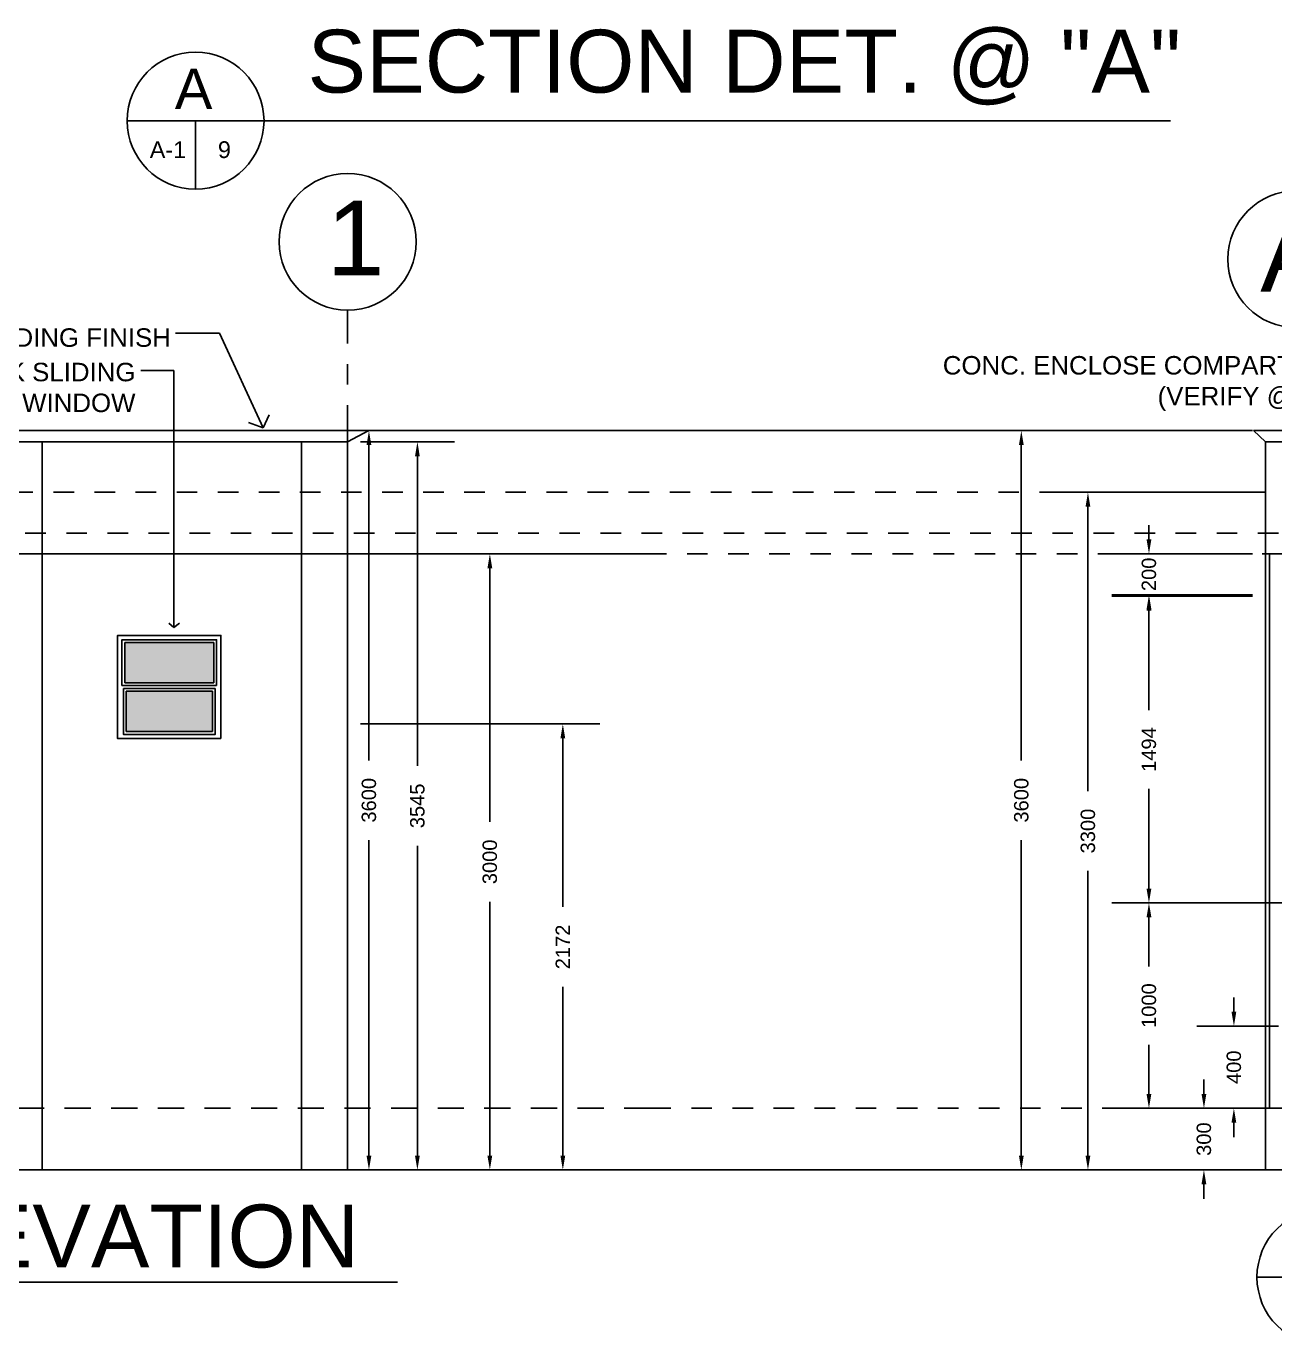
# Model space of a CAD drawing. Header units: metres. Extents: x 1997 to 2115, y 1081 to 1107.
# Drawn here: x 2092.32 to 2098.4, y 1094.18 to 1100.61 of the extents above; entities that cross this region are included whole.
import ezdxf

# ---------------------------------------------------------------- set-up
doc = ezdxf.new("R2010")
doc.units = ezdxf.units.M
for name, pattern in [('CENTER', [50.8, 31.75, -6.35, 6.35, -6.35]), ('DASHED', [19.05, 12.7, -6.35]), ('DASHED2', [9.525, 6.35, -3.175])]:
    doc.linetypes.add(name, pattern=pattern)
doc.styles.add('Annotative', font='arial.ttf')
doc.styles.get("Standard").update_dxf_attribs({"font": 'arial.ttf', "height": 20})
doc.dimstyles.get("Standard").update_dxf_attribs({"dimscale": 0, "dimtxt": 0.07, "dimasz": 0.07, "dimexe": 0.18, "dimexo": 0.0625, "dimgap": 0.09, "dimtad": 0, "dimdec": 0, "dimlfac": 1000, "dimrnd": 0.1, "dimzin": 0, "dimdsep": 46, "dimtxsty": 'Annotative', "dimcen": 0.09, "dimadec": 0, "dimazin": 0, "dimtfac": 1, "dimtdec": 0, "dimtix": 1, "dimtofl": 0, "dimtmove": 1, "dimatfit": 3, "dimfxl": 1, "dimtolj": 1, "dimtzin": 0, "dimarcsym": 0})

# ---------------------------------------------------------------- blocks, each defined once
blk = doc.blocks.new('Window - Wood Frame 36 x 36 in.')
for p, q in [((1.5, 18.5), (34.5, 18.5)), ((2.5, 19.5), (33.5, 19.5)), ((2, 17.5), (34, 17.5)), ((3, 16.5), (33, 16.5))]:
    blk.add_line(p, q)
blk.add_lwpolyline([(0, 0), (0, 36), (36, 36), (36, 0)], close=True)
for points in [[(1.5, 18.5), (1.5, 34.5), (34.5, 34.5), (34.5, 18.5)], [(2.5, 19.5), (2.5, 33.5), (33.5, 33.5), (33.5, 19.5)], [(34, 17.5), (34, 1.5), (2, 1.5), (2, 17.5)], [(33, 16.5), (33, 2.5), (3, 2.5), (3, 16.5)]]:
    blk.add_lwpolyline(points)
blk = doc.blocks.new('*D31')
at = {"color": 0, "lineweight": -2, "ltscale": 0.01, "transparency": 16777216}
for p, q in [((2093.9497, 1098.585), (2094.4067, 1098.585)), ((2094.2267, 1098.515), (2094.2267, 1097.0072)), ((2094.2267, 1095.1098), (2094.2267, 1096.6176)), ((2093.9497, 1095.0398), (2094.4067, 1095.0398))]:
    blk.add_line(p, q, dxfattribs=at)
at = {"color": 0, "ltscale": 0.01, "transparency": 16777216}
for points in [[(2094.215, 1098.515), (2094.2383, 1098.515), (2094.2267, 1098.585)], [(2094.215, 1095.1098), (2094.2383, 1095.1098), (2094.2267, 1095.0398)]]:
    blk.add_solid(points, dxfattribs=at)
at = {"layer": 'Defpoints', "color": 0, "ltscale": 0.01, "transparency": 16777216}
for p in [(2093.8872, 1098.585), (2094.2267, 1098.585), (2093.8872, 1095.0398)]:
    blk.add_point(p, dxfattribs=at)
at = {"color": 0, "ltscale": 0.01, "transparency": 16777216, "insert": (2094.2267, 1096.8124), "char_height": 0.07, "attachment_point": 5, "rotation": 90, "style": 'Annotative'}
blk.add_mtext('\\A1;3545', dxfattribs=at)
blk = doc.blocks.new('*D33')
at = {"color": 0, "lineweight": -2, "ltscale": 0.01, "transparency": 16777216}
for p, q in [((2092.2372, 1098.0398), (2094.7594, 1098.0398)), ((2094.5794, 1097.9698), (2094.5794, 1096.7342)), ((2094.5794, 1095.1098), (2094.5794, 1096.3454)), ((2092.2372, 1095.0398), (2094.7594, 1095.0398))]:
    blk.add_line(p, q, dxfattribs=at)
at = {"color": 0, "ltscale": 0.01, "transparency": 16777216}
for points in [[(2094.5677, 1097.9698), (2094.591, 1097.9698), (2094.5794, 1098.0398)], [(2094.5677, 1095.1098), (2094.591, 1095.1098), (2094.5794, 1095.0398)]]:
    blk.add_solid(points, dxfattribs=at)
at = {"layer": 'Defpoints', "color": 0, "ltscale": 0.01, "transparency": 16777216}
for p in [(2092.1747, 1098.0398), (2094.5794, 1098.0398), (2092.1747, 1095.0398)]:
    blk.add_point(p, dxfattribs=at)
at = {"color": 0, "ltscale": 0.01, "transparency": 16777216, "insert": (2094.5794, 1096.5398), "char_height": 0.07, "attachment_point": 5, "rotation": 90, "style": 'Annotative'}
blk.add_mtext('\\A1;3000', dxfattribs=at)
blk = doc.blocks.new('*D34')
at = {"color": 0, "lineweight": -2, "ltscale": 0.01, "transparency": 16777216}
for p, q in [((2093.9497, 1097.2115), (2095.1146, 1097.2115)), ((2094.9346, 1097.1415), (2094.9346, 1096.3204)), ((2094.9346, 1095.1098), (2094.9346, 1095.9309)), ((2093.9497, 1095.0398), (2095.1146, 1095.0398))]:
    blk.add_line(p, q, dxfattribs=at)
at = {"color": 0, "ltscale": 0.01, "transparency": 16777216}
for points in [[(2094.923, 1097.1415), (2094.9463, 1097.1415), (2094.9346, 1097.2115)], [(2094.923, 1095.1098), (2094.9463, 1095.1098), (2094.9346, 1095.0398)]]:
    blk.add_solid(points, dxfattribs=at)
at = {"layer": 'Defpoints', "color": 0, "ltscale": 0.01, "transparency": 16777216}
for p in [(2093.8872, 1097.2115), (2094.9346, 1097.2115), (2093.8872, 1095.0398)]:
    blk.add_point(p, dxfattribs=at)
at = {"color": 0, "ltscale": 0.01, "transparency": 16777216, "insert": (2094.9346, 1096.1256), "char_height": 0.07, "attachment_point": 5, "rotation": 90, "style": 'Annotative'}
blk.add_mtext('\\A1;2172', dxfattribs=at)
blk = doc.blocks.new('*D37')
at = {"color": 0, "lineweight": -2, "ltscale": 0.01, "transparency": 16777216}
for p, q in [((2098.0556, 1095.4098), (2098.0556, 1095.4798)), ((2098.2926, 1095.3398), (2097.8756, 1095.3398)), ((2098.2926, 1095.0398), (2097.8756, 1095.0398)), ((2098.0556, 1094.9698), (2098.0556, 1094.8998))]:
    blk.add_line(p, q, dxfattribs=at)
at = {"color": 0, "ltscale": 0.01, "transparency": 16777216}
for points in [[(2098.0439, 1095.4098), (2098.0673, 1095.4098), (2098.0556, 1095.3398)], [(2098.0439, 1094.9698), (2098.0673, 1094.9698), (2098.0556, 1095.0398)]]:
    blk.add_solid(points, dxfattribs=at)
at = {"layer": 'Defpoints', "color": 0, "ltscale": 0.01, "transparency": 16777216}
for p in [(2098.0556, 1095.3398), (2098.3551, 1095.3398), (2098.3551, 1095.0398)]:
    blk.add_point(p, dxfattribs=at)
at = {"color": 0, "ltscale": 0.01, "transparency": 16777216, "insert": (2098.0556, 1095.1898), "char_height": 0.07, "attachment_point": 5, "rotation": 90, "style": 'Annotative'}
blk.add_mtext('\\A1;300', dxfattribs=at)
blk = doc.blocks.new('*D38')
at = {"color": 0, "lineweight": -2, "ltscale": 0.01, "transparency": 16777216}
for p, q in [((2099.8426, 1096.3398), (2097.608, 1096.3398)), ((2097.788, 1096.2698), (2097.788, 1096.0309)), ((2097.788, 1095.4098), (2097.788, 1095.6487)), ((2099.8426, 1095.3398), (2097.608, 1095.3398))]:
    blk.add_line(p, q, dxfattribs=at)
at = {"color": 0, "ltscale": 0.01, "transparency": 16777216}
for points in [[(2097.7763, 1096.2698), (2097.7997, 1096.2698), (2097.788, 1096.3398)], [(2097.7763, 1095.4098), (2097.7997, 1095.4098), (2097.788, 1095.3398)]]:
    blk.add_solid(points, dxfattribs=at)
at = {"layer": 'Defpoints', "color": 0, "ltscale": 0.01, "transparency": 16777216}
for p in [(2099.9051, 1096.3398), (2097.788, 1095.3398), (2099.9051, 1095.3398)]:
    blk.add_point(p, dxfattribs=at)
at = {"color": 0, "ltscale": 0.01, "transparency": 16777216, "insert": (2097.788, 1095.8398), "char_height": 0.07, "attachment_point": 5, "rotation": 90, "style": 'Annotative'}
blk.add_mtext('\\A1;1000', dxfattribs=at)
blk = doc.blocks.new('*D39')
at = {"color": 0, "lineweight": -2, "ltscale": 0.01, "transparency": 16777216}
for p, q in [((2098.2015, 1095.8098), (2098.2015, 1095.8798)), ((2098.2926, 1095.7398), (2098.0215, 1095.7398)), ((2098.2926, 1095.3398), (2098.0215, 1095.3398)), ((2098.2015, 1095.2698), (2098.2015, 1095.1998))]:
    blk.add_line(p, q, dxfattribs=at)
at = {"color": 0, "ltscale": 0.01, "transparency": 16777216}
for points in [[(2098.1898, 1095.8098), (2098.2131, 1095.8098), (2098.2015, 1095.7398)], [(2098.1898, 1095.2698), (2098.2131, 1095.2698), (2098.2015, 1095.3398)]]:
    blk.add_solid(points, dxfattribs=at)
at = {"layer": 'Defpoints', "color": 0, "ltscale": 0.01, "transparency": 16777216}
for p in [(2098.2015, 1095.7398), (2098.3551, 1095.7398), (2098.3551, 1095.3398)]:
    blk.add_point(p, dxfattribs=at)
at = {"color": 0, "ltscale": 0.01, "transparency": 16777216, "insert": (2098.2015, 1095.5398), "char_height": 0.07, "attachment_point": 5, "rotation": 90, "style": 'Annotative'}
blk.add_mtext('\\A1;400', dxfattribs=at)
blk = doc.blocks.new('*D40')
at = {"color": 0, "lineweight": -2, "ltscale": 0.01, "transparency": 16777216}
for p, q in [((2098.2926, 1098.6398), (2093.8108, 1098.6398)), ((2093.9908, 1098.5698), (2093.9908, 1097.0342)), ((2093.9908, 1095.1098), (2093.9908, 1096.6454)), ((2098.2926, 1095.0398), (2093.8108, 1095.0398))]:
    blk.add_line(p, q, dxfattribs=at)
at = {"color": 0, "ltscale": 0.01, "transparency": 16777216}
for points in [[(2093.9792, 1098.5698), (2094.0025, 1098.5698), (2093.9908, 1098.6398)], [(2093.9792, 1095.1098), (2094.0025, 1095.1098), (2093.9908, 1095.0398)]]:
    blk.add_solid(points, dxfattribs=at)
at = {"layer": 'Defpoints', "color": 0, "ltscale": 0.01, "transparency": 16777216}
for p in [(2093.9908, 1098.6398), (2098.3551, 1098.6398), (2098.3551, 1095.0398)]:
    blk.add_point(p, dxfattribs=at)
at = {"color": 0, "ltscale": 0.01, "transparency": 16777216, "insert": (2093.9908, 1096.8398), "char_height": 0.07, "attachment_point": 5, "rotation": 90, "style": 'Annotative'}
blk.add_mtext('\\A1;3600', dxfattribs=at)
blk = doc.blocks.new('*D41')
at = {"color": 0, "lineweight": -2, "ltscale": 0.01, "transparency": 16777216}
for p, q in [((2098.2926, 1097.8334), (2097.608, 1097.8334)), ((2097.788, 1097.7634), (2097.788, 1097.2777)), ((2097.788, 1096.4098), (2097.788, 1096.8955)), ((2098.2926, 1096.3398), (2097.608, 1096.3398))]:
    blk.add_line(p, q, dxfattribs=at)
at = {"color": 0, "ltscale": 0.01, "transparency": 16777216}
for points in [[(2097.7763, 1097.7634), (2097.7997, 1097.7634), (2097.788, 1097.8334)], [(2097.7763, 1096.4098), (2097.7997, 1096.4098), (2097.788, 1096.3398)]]:
    blk.add_solid(points, dxfattribs=at)
at = {"layer": 'Defpoints', "color": 0, "ltscale": 0.01, "transparency": 16777216}
for p in [(2097.788, 1097.8334), (2098.3551, 1097.8334), (2098.3551, 1096.3398)]:
    blk.add_point(p, dxfattribs=at)
at = {"color": 0, "ltscale": 0.01, "transparency": 16777216, "insert": (2097.788, 1097.0866), "char_height": 0.07, "attachment_point": 5, "rotation": 90, "style": 'Annotative'}
blk.add_mtext('\\A1;1494', dxfattribs=at)
blk = doc.blocks.new('*D42')
at = {"color": 0, "lineweight": -2, "ltscale": 0.01, "transparency": 16777216}
for p, q in [((2097.788, 1098.1098), (2097.788, 1098.1798)), ((2098.2926, 1098.0398), (2097.608, 1098.0398)), ((2098.2926, 1097.8398), (2097.608, 1097.8398)), ((2097.788, 1097.7698), (2097.788, 1097.6998))]:
    blk.add_line(p, q, dxfattribs=at)
at = {"color": 0, "ltscale": 0.01, "transparency": 16777216}
for points in [[(2097.7763, 1098.1098), (2097.7997, 1098.1098), (2097.788, 1098.0398)], [(2097.7763, 1097.7698), (2097.7997, 1097.7698), (2097.788, 1097.8398)]]:
    blk.add_solid(points, dxfattribs=at)
at = {"layer": 'Defpoints', "color": 0, "ltscale": 0.01, "transparency": 16777216}
for p in [(2097.788, 1098.0398), (2098.3551, 1098.0398), (2098.3551, 1097.8398)]:
    blk.add_point(p, dxfattribs=at)
at = {"color": 0, "ltscale": 0.01, "transparency": 16777216, "insert": (2097.788, 1097.9398), "char_height": 0.07, "attachment_point": 5, "rotation": 90, "style": 'Annotative'}
blk.add_mtext('\\A1;200', dxfattribs=at)
blk = doc.blocks.new('*D43')
at = {"color": 0, "lineweight": -2, "ltscale": 0.01, "transparency": 16777216}
for p, q in [((2098.2926, 1098.3398), (2097.311, 1098.3398)), ((2097.491, 1098.2698), (2097.491, 1096.8842)), ((2097.491, 1095.1098), (2097.491, 1096.4954)), ((2098.2926, 1095.0398), (2097.311, 1095.0398))]:
    blk.add_line(p, q, dxfattribs=at)
at = {"color": 0, "ltscale": 0.01, "transparency": 16777216}
for points in [[(2097.4793, 1098.2698), (2097.5026, 1098.2698), (2097.491, 1098.3398)], [(2097.4793, 1095.1098), (2097.5026, 1095.1098), (2097.491, 1095.0398)]]:
    blk.add_solid(points, dxfattribs=at)
at = {"layer": 'Defpoints', "color": 0, "ltscale": 0.01, "transparency": 16777216}
for p in [(2097.491, 1098.3398), (2098.3551, 1098.3398), (2098.3551, 1095.0398)]:
    blk.add_point(p, dxfattribs=at)
at = {"color": 0, "ltscale": 0.01, "transparency": 16777216, "insert": (2097.491, 1096.6898), "char_height": 0.07, "attachment_point": 5, "rotation": 90, "style": 'Annotative'}
blk.add_mtext('\\A1;3300', dxfattribs=at)
blk = doc.blocks.new('*D44')
at = {"color": 0, "lineweight": -2, "ltscale": 0.01, "transparency": 16777216}
for p, q in [((2098.2926, 1098.6398), (2096.9867, 1098.6398)), ((2097.1667, 1098.5698), (2097.1667, 1097.0342)), ((2097.1667, 1095.1098), (2097.1667, 1096.6454)), ((2098.2926, 1095.0398), (2096.9867, 1095.0398))]:
    blk.add_line(p, q, dxfattribs=at)
at = {"color": 0, "ltscale": 0.01, "transparency": 16777216}
for points in [[(2097.155, 1098.5698), (2097.1783, 1098.5698), (2097.1667, 1098.6398)], [(2097.155, 1095.1098), (2097.1783, 1095.1098), (2097.1667, 1095.0398)]]:
    blk.add_solid(points, dxfattribs=at)
at = {"layer": 'Defpoints', "color": 0, "ltscale": 0.01, "transparency": 16777216}
for p in [(2097.1667, 1098.6398), (2098.3551, 1098.6398), (2098.3551, 1095.0398)]:
    blk.add_point(p, dxfattribs=at)
at = {"color": 0, "ltscale": 0.01, "transparency": 16777216, "insert": (2097.1667, 1096.8398), "char_height": 0.07, "attachment_point": 5, "rotation": 90, "style": 'Annotative'}
blk.add_mtext('\\A1;3600', dxfattribs=at)

msp = doc.modelspace()

# ---------------------------------------------------------------- hatches: boundary and pattern name
at = {"ltscale": 0.01}
h = msp.add_hatch(color=256, dxfattribs=at)
h.dxf.hatch_style = 1
h.set_gradient(color1=(0, 0, 255), color2=(255, 255, 0), name='INVCURVED')
h.paths.add_polyline_path([(2092.8024, 1097.6077), (2092.8024, 1097.4122), (2093.2354, 1097.4122), (2093.2354, 1097.6077)])
h.paths.add_polyline_path([(2092.8094, 1097.3703), (2092.8094, 1097.1747), (2093.2285, 1097.1747), (2093.2285, 1097.3703)])

# ---------------------------------------------------------------- linework, layer by layer
for p, q in [((2093.48, 1100.1488), (2092.8134, 1100.1488)), ((2093.1467, 1100.1488), (2093.1467, 1099.8155)), ((2093.48, 1100.1488), (2097.8925, 1100.1488)), ((2093.2628, 1099.1146), (2093.0499, 1099.1146)), ((2093.2628, 1099.1146), (2093.4751, 1098.6527)), ((2093.0413, 1098.9328), (2092.8799, 1098.9328)), ((2093.0413, 1097.6806), (2093.0413, 1098.9328)), ((2093.4751, 1098.6527), (2093.5044, 1098.7163)), ((2093.4751, 1098.6527), (2093.4049, 1098.6788)), ((2093.9908, 1098.6398), (2088.1994, 1098.6398)), ((2093.9908, 1098.6398), (2093.8872, 1098.585)), ((2098.5051, 1098.6398), (2098.2972, 1098.6398)), ((2098.2972, 1098.6398), (2098.3552, 1098.585)), ((2093.8872, 1098.585), (2088.2747, 1098.585)), ((2093.8872, 1098.585), (2092.2872, 1098.585)), ((2092.2872, 1098.585), (2092.3997, 1098.585)), ((2092.3997, 1098.585), (2092.3997, 1095.0398)), ((2093.6622, 1095.0398), (2093.6622, 1098.585)), ((2093.8872, 1098.585), (2093.7747, 1098.585)), ((2093.8872, 1098.585), (2093.8872, 1095.0398)), ((2098.3551, 1095.0398), (2098.3551, 1098.5851)), ((2098.3552, 1098.585), (2103.6551, 1098.585)), ((2093.6622, 1098.0398), (2092.3997, 1098.0398)), ((2093.6622, 1098.0398), (2093.0309, 1098.0398)), ((2095.3605, 1098.0398), (2093.8872, 1098.0398)), ((2098.3551, 1098.0398), (2098.3751, 1098.0398)), ((2098.3551, 1095.3398), (2098.3551, 1098.0398)), ((2098.3751, 1098.0398), (2098.3751, 1095.3398)), ((2093.0413, 1097.6806), (2093.0165, 1097.7022)), ((2093.0413, 1097.6806), (2093.0691, 1097.7022)), ((2093.6622, 1095.3398), (2093.6622, 1097.1398)), ((2099.9551, 1095.3398), (2098.3551, 1095.3398)), ((2098.3551, 1095.3398), (2098.6051, 1095.3398)), ((2098.3751, 1095.3398), (2098.3551, 1095.3398)), ((2095.5842, 1095.0398), (2086.1638, 1095.0398)), ((2092.3997, 1095.0398), (2092.1747, 1095.0398)), ((2093.8872, 1095.0398), (2093.6622, 1095.0398)), ((2098.3551, 1095.0398), (2097.4496, 1095.0398)), ((2088.4864, 1094.4929), (2094.1303, 1094.4929)), ((2098.9803, 1094.5176), (2098.3138, 1094.5176))]:
    msp.add_line(p, q, dxfattribs=at)
at = {"linetype": 'CENTER', "ltscale": 0.01}
msp.add_line((2093.8872, 1097.2115), (2093.8872, 1099.226), dxfattribs=at)
at = {"linetype": 'DASHED2', "ltscale": 0.01}
for p, q in [((2093.9908, 1098.6398), (2098.2972, 1098.6398)), ((2098.3551, 1098.3398), (2088.1328, 1098.3398)), ((2098.3551, 1098.0398), (2098.3551, 1098.3398)), ((2105.8179, 1098.1398), (2086.6539, 1098.1398)), ((2093.7397, 1098.0398), (2105.5229, 1098.0398)), ((2095.3605, 1095.3398), (2098.3551, 1095.3398)), ((2095.5842, 1095.0398), (2097.5384, 1095.0398))]:
    msp.add_line(p, q, dxfattribs=at)
at = {"linetype": 'DASHED', "ltscale": 0.01}
for p, q in [((2102.5051, 1095.7398), (2098.2926, 1095.7398)), ((2095.3605, 1095.3398), (2086.3104, 1095.3398)), ((2098.3551, 1095.0398), (2103.6551, 1095.0398))]:
    msp.add_line(p, q, dxfattribs=at)
at = {"ltscale": 0.01}
for centre in [(2093.1467, 1100.1488), (2093.8872, 1099.5592), (2098.5051, 1099.4742), (2098.647, 1094.5176)]:
    msp.add_circle(centre, 0.3333, dxfattribs=at)

# ---------------------------------------------------------------- block references
at = {"ltscale": 0.01, "xscale": -0.01396858729889854, "yscale": 0.01396858729889854, "zscale": 0.01396858729889854}
msp.add_blockref('Window - Wood Frame 36 x 36 in.', (2093.2704, 1097.1398), dxfattribs=at)

# ---------------------------------------------------------------- texts
at = {"linetype": 'Continuous', "ltscale": 10}
for s, width, gutter_width, heights, insert, char_height, attachment_point in [('\\pxt16;SECTION DET. @ "A"', 12.775295, 1.5302, [1.1828], (2093.6919, 1100.5917), 0.306034, 1), ('A', 1.325982, 0.9818, [0.3332], (2093.0457, 1100.402), 0.1964, 1), ('A-1', 0.550971, 0.4079, [0.1384], (2092.9237, 1100.0486), 0.08159, 1), ('9', 0.550971, 0.4079, [0.1384], (2093.2556, 1100.0486), 0.0816, 1), ('1', 2.448751, 1.813, [0.6153], (2093.785, 1099.3965), 0.3626, 7), ('A', 2.448751, 1.813, [0.6153], (2098.3294, 1099.6781), 0.3626, 1), ('CONCRETE MOULDING FINISH', 1.867185, 0.2933, [1.1049], (2093.0267, 1099.1378), 0.09, 3), ('CONC. ENCLOSE COMPARTMENT (VERIFY @ SITE)', 2.389546, 0.2933, [0.4064], (2098.8448, 1099.0028), 0.09, 3), ('ANALOK SLIDING HIGH WINDOW', 1.363954, 0.2933, [0.3067], (2092.8542, 1098.97), 0.09, 3), ('RIGHT- SIDE ELEVATION', 12.775295, 1.5302, [1.1828], (2088.8367, 1094.8708), 0.306034, 1)]:
    msp.add_mtext_dynamic_manual_height_columns(s, width=width, gutter_width=gutter_width, heights=heights, dxfattribs=dict(at, insert=insert, char_height=char_height, attachment_point=attachment_point))

# ---------------------------------------------------------------- dimensions: what is measured, and where the dimension line sits
at = {"ltscale": 0.01}
for base, p1, p2, picture, middle in [((2093.9908, 1098.6398), (2098.3551, 1095.0398), (2098.3551, 1098.6398), '*D40', (2093.9908, 1096.8398)), ((2097.1667, 1098.6398), (2098.3551, 1095.0398), (2098.3551, 1098.6398), '*D44', (2097.1667, 1096.8398)), ((2094.2267, 1098.585), (2093.8872, 1095.0398), (2093.8872, 1098.585), '*D31', (2094.2267, 1096.8124)), ((2097.491, 1098.3398), (2098.3551, 1095.0398), (2098.3551, 1098.3398), '*D43', (2097.491, 1096.6898)), ((2097.788, 1098.0398), (2098.3551, 1097.8398), (2098.3551, 1098.0398), '*D42', (2097.788, 1097.9398)), ((2094.5794, 1098.0398), (2092.1747, 1095.0398), (2092.1747, 1098.0398), '*D33', (2094.5794, 1096.5398)), ((2097.788, 1097.8334), (2098.3551, 1096.3398), (2098.3551, 1097.8334), '*D41', (2097.788, 1097.0866)), ((2094.9346, 1097.2115), (2093.8872, 1095.0398), (2093.8872, 1097.2115), '*D34', (2094.9346, 1096.1256)), ((2097.788, 1095.3398), (2099.9051, 1096.3398), (2099.9051, 1095.3398), '*D38', (2097.788, 1095.8398)), ((2098.2015, 1095.7398), (2098.3551, 1095.3398), (2098.3551, 1095.7398), '*D39', (2098.2015, 1095.5398)), ((2098.0556, 1095.3398), (2098.3551, 1095.0398), (2098.3551, 1095.3398), '*D37', (2098.0556, 1095.1898))]:
    dim = msp.add_linear_dim(base=base, p1=p1, p2=p2, angle=90, dimstyle='Standard', override={"dimscale": 1}, dxfattribs=at)
    dim.commit()
    dim.dimension.update_dxf_attribs({"geometry": picture, "text_midpoint": middle})

doc.saveas('drawing.dxf')
